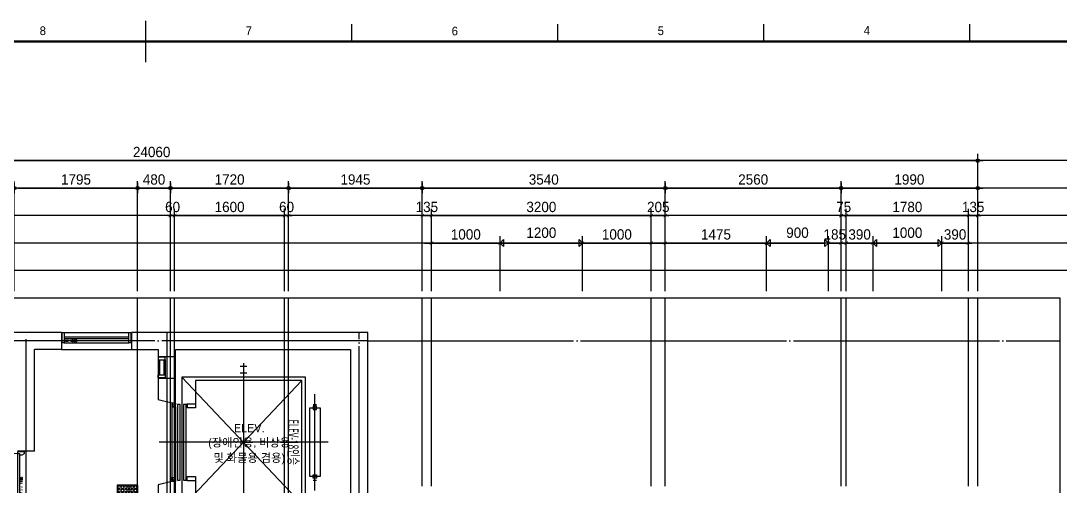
# Model space of a CAD drawing. Header units: millimetres. Extents: x -24416 to 92204, y -190080 to 23760.
# Drawn here: x 19229 to 34366, y -108306 to -101530 of the extents above; entities that cross this region are included whole.
import ezdxf
from ezdxf.enums import TextEntityAlignment as Align
from ezdxf.xclip import XClip

# ---------------------------------------------------------------- set-up
doc = ezdxf.new("R2010")
doc.units = ezdxf.units.MM
doc.header["$LTSCALE"] = 50
doc.header["$XCLIPFRAME"] = 0
doc.linetypes.add('AUDIT_D_220706163347-0', pattern=[0])
doc.linetypes.add('CEN', pattern=[62, 60, -1, 0, -1])
doc.layers.get('defpoints').update_dxf_attribs({"color": 139})
for name, color, linetype in [('AA-BORD-FORM', 7, 'Continuous'), ('AA-BORD-TEXT', 3, 'Continuous'), ('AA-XXXX-DIMS', 7, 'Continuous'), ('ARDM', 7, 'Continuous'), ('CEN_CON', 1, 'CEN'), ('CONC', 2, 'Continuous'), ('DIM', 7, 'AUDIT_D_220706163347-0'), ('DOOR', 4, 'Continuous'), ('ELE3_CON', 7, 'Continuous'), ('ELEV-ER', 4, 'Continuous'), ('ROM', 7, 'AUDIT_D_220706163347-0'), ('WID', 4, 'Continuous'), ('WIN', 4, 'Continuous'), ('실명박스', 7, 'AUDIT_D_220706163347-0'), ('점형블럭', 252, 'Continuous')]:
    doc.layers.add(name, color=color, linetype=linetype)
doc.layers.add('AA-XXXX-MC', color=153, linetype='AUDIT_D_220706163347-0', plot=False)
doc.layers.add('Def-PrintX', color=147, linetype='Continuous', plot=False)
doc.styles.add('HAUD01', font='Dotum.ttf')
doc.styles.get("Standard").update_dxf_attribs({"font": 'txt', "bigfont": 'whgtxt.shx'})
doc.styles.add('맑은고딕', font='malgun.ttf', dxfattribs={"width": 0.9})
doc.dimstyles.new('DIM-50', dxfattribs={"dimscale": 50, "dimtxt": 3, "dimasz": 1, "dimexe": 2, "dimexo": 2, "dimgap": 1, "dimtad": 1, "dimdec": 0, "dimzin": 0, "dimdsep": 46, "dimtxsty": '맑은고딕', "dimblk1": 'DIMDOT', "dimblk2": 'DIMDOT', "dimsah": 1, "dimcen": 0.09, "dimdle": 2, "dimclrd": 7, "dimclre": 7, "dimclrt": 3, "dimadec": 0, "dimazin": 0, "dimtfac": 1, "dimtdec": 0, "dimtix": 1, "dimtmove": 2, "dimatfit": 3, "dimldrblk": 'DIMDOT', "dimfxl": 1, "dimtolj": 1, "dimtzin": 0, "dimarcsym": 0})
doc.dimstyles.new('MCDIM-50', dxfattribs={"dimscale": 50, "dimtxt": 3, "dimasz": 1, "dimexe": 2, "dimexo": 2, "dimgap": 1, "dimtad": 1, "dimdec": 0, "dimzin": 0, "dimdsep": 46, "dimtxsty": '맑은고딕', "dimblk1": 'ARCHTICK', "dimblk2": 'ARCHTICK', "dimsah": 1, "dimcen": 0.09, "dimdle": 2, "dimclrd": 7, "dimclre": 7, "dimclrt": 3, "dimadec": 0, "dimazin": 0, "dimtfac": 1, "dimtdec": 0, "dimtix": 1, "dimtmove": 2, "dimatfit": 3, "dimldrblk": 'ARCHTICK', "dimfxl": 1, "dimtolj": 1, "dimtzin": 0, "dimarcsym": 0})
doc.dimstyles.new('외부100-win', dxfattribs={"dimscale": 50, "dimtxt": 3, "dimasz": 1, "dimexe": 2, "dimexo": 2.5, "dimgap": 1.5, "dimtad": 1, "dimdec": 0, "dimzin": 0, "dimdsep": 46, "dimtxsty": '맑은고딕', "dimblk": 'DO2-2', "dimblk1": 'DO2-2', "dimblk2": 'DIMDOT', "dimcen": 0.09, "dimdle": 2, "dimclrd": 7, "dimclre": 7, "dimclrt": 3, "dimadec": 0, "dimazin": 0, "dimtfac": 1, "dimtdec": 0, "dimtix": 1, "dimtmove": 2, "dimatfit": 3, "dimldrblk": 'DO2-2', "dimfxl": 1, "dimtolj": 1, "dimtzin": 0, "dimarcsym": 0})

# ---------------------------------------------------------------- blocks, each defined once
blk = doc.blocks.new('XR-FORM 청주월명')
at = {"layer": 'AA-BORD-FORM', "color": 2}
for p, q in [((421, 571), (421, 583)), ((481, 577), (481, 582)), ((541, 577), (541, 582)), ((601, 577), (601, 582)), ((661, 577), (661, 582))]:
    blk.add_line(p, q, dxfattribs=at)
at = {"layer": 'AA-BORD-FORM', "color": 2, "const_width": 0.682}
blk.add_lwpolyline([(21, 17), (21, 577), (821, 577), (821, 17)], close=True, dxfattribs=at)
at = {"layer": 'AA-BORD-TEXT', "color": 7, "style": 'HAUD01'}
for s, p in [('8', (391, 580.1)), ('7', (451, 580.1)), ('6', (511, 580.02)), ('5', (571, 580.09)), ('4', (631, 580.19))]:
    blk.add_text(s, height=2.5, dxfattribs=at).set_placement(p, align=Align.MIDDLE_CENTER)
blk = doc.blocks.new('FSD 계단문 1100')
at = {"layer": 'DOOR'}
for p, q in [((25, 100), (25, 1150)), ((0, 100), (0, 0)), ((25, 100), (0, 100)), ((0, 0), (0, 100)), ((0, 0), (25, 0)), ((55, 100), (25, 100)), ((25, 70), (25, 100)), ((45, 70), (25, 70)), ((45, 30), (25, 0)), ((45, 30), (45, 70)), ((1075, 70), (1055, 70)), ((1055, 70), (1055, 30)), ((1055, 30), (1075, 0)), ((1100, 100), (1075, 100)), ((1075, 100), (1075, 70)), ((1075, 0), (1100, 0)), ((1100, 0), (1100, 100))]:
    blk.add_line(p, q, dxfattribs=at)
at = {"layer": 'DOOR', "color": 8}
for p, q in [((1055, 70), (45, 70)), ((1075, 100), (55, 100))]:
    blk.add_line(p, q, dxfattribs=at)
at = {"layer": 'DOOR'}
blk.add_lwpolyline([(55, 100), (55, 1150), (25, 1150)], dxfattribs=at)
at = {"layer": 'DOOR', "color": 8}
blk.add_arc((23, 98), 1052, 0.0932, 89.9068, dxfattribs=at)
at = {"layer": 'Def-PrintX'}
blk.add_text('FSD 계단문 1100', height=30, dxfattribs=at).set_placement((560, 44), align=Align.MIDDLE)
blk = doc.blocks.new('AW 1000')
at = {"layer": 'defpoints'}
for p, q in [((-10, 150), (-10, 0)), ((1010, 150), (1010, 0))]:
    blk.add_line(p, q, dxfattribs=at)
at = {"layer": 'WIN', "color": 8}
for p, q in [((30, 150), (970, 150)), ((30, 0), (970, 0))]:
    blk.add_line(p, q, dxfattribs=at)
at = {"layer": 'WIN'}
for p, q in [((30, 87), (970, 87)), ((30, 63), (970, 63))]:
    blk.add_line(p, q, dxfattribs=at)
for points in [[(30, 0), (0, 0), (0, 150), (30, 150)], [(1000, 0), (970, 0), (970, 150), (1000, 150)]]:
    blk.add_lwpolyline(points, close=True, dxfattribs=at)
at = {"layer": 'Def-PrintX'}
blk.add_text('AW 1000', height=30, dxfattribs=at).set_placement((128, 28), align=Align.MIDDLE)
blk = doc.blocks.new('ELE_17(비진입)')
at = {"layer": 'CONC', "extrusion": (0, 0, -1)}
for p, q in [((-570, -992), (-570, -1042)), ((570, -992), (570, -1042))]:
    blk.add_line(p, q, dxfattribs=at)
at = {"layer": 'defpoints'}
blk.add_lwpolyline([(-1350, 1558), (1350, 1558), (1350, -992), (-1350, -992)], close=True, dxfattribs=at)
at = {"layer": 'ELEV-ER', "color": 1, "extrusion": (0, 0, -1)}
for p, q in [((0, 1230), (0, -1227)), ((700, 1039), (-700, 1039)), ((-1150, 0), (1150, 0))]:
    blk.add_line(p, q, dxfattribs=at)
at = {"layer": 'ELEV-ER', "extrusion": (0, 0, -1)}
for p, q in [((-550, 1014), (-550, 1064)), ((-550, 1014), (-550, 1064)), ((-475, 1064), (-525, 1064)), ((-525, 1064), (-525, 1014)), ((-475, 1064), (-525, 1064)), ((-525, 1064), (-525, 1014)), ((-500, 964), (-500, 1114)), ((-500, 1114), (500, 1114)), ((-475, 1014), (-475, 1064)), ((-475, 1014), (-475, 1064)), ((475, 1014), (475, 1064)), ((475, 1064), (525, 1064)), ((500, 1114), (500, 964)), ((525, 1064), (525, 1014)), ((550, 1014), (550, 1064)), ((-525, 1014), (-475, 1014)), ((-525, 1014), (-475, 1014)), ((500, 964), (-500, 964)), ((525, 1014), (475, 1014)), ((-950, -899), (900, 851)), ((950, -899), (-900, 851)), ((-1105, 50), (-1105, -50)), ((-1005, 50), (-1005, -50)), ((1005, 50), (1005, -50)), ((1105, 50), (1105, -50)), ((-560, -819), (-560, -699)), ((-500, -699), (-500, -819)), ((500, -819), (500, -699)), ((560, -699), (560, -819)), ((-500, -819), (-560, -819)), ((-560, -819), (-500, -819)), ((560, -819), (500, -819)), ((-570, -992), (-545, -992)), ((-570, -1042), (-555, -1042)), ((-515, -992), (515, -992)), ((-515, -1042), (515, -1042)), ((545, -992), (570, -992)), ((555, -1042), (570, -1042))]:
    blk.add_line(p, q, dxfattribs=at)
for points in [[(950, 901), (950, -899), (-950, -899), (-950, 901)], [(542, -995), (518, -995), (518, -1039), (542, -1039), (542, -1027), (545, -1027), (545, -1042), (515, -1042), (515, -992), (545, -992), (545, -1007), (542, -1007)], [(-542, -995), (-518, -995), (-518, -1039), (-542, -1039), (-542, -1027), (-545, -1027), (-545, -1042), (-515, -1042), (-515, -992), (-545, -992), (-545, -1007), (-542, -1007)]]:
    blk.add_lwpolyline(points, close=True, dxfattribs=at)
blk.add_lwpolyline([(-500, -699), (-900, -699), (-900, 851), (900, 851), (900, -699), (500, -699)], dxfattribs=at)
at = {"layer": 'ELEV-ER'}
for points in [[(-550, -876), (550, -876), (550, -836), (-550, -836)], [(-555, -1042), (-545, -1042), (-545, -1032), (-555, -1032)], [(-550, -961), (550, -961), (550, -921), (-550, -921)], [(555, -1042), (545, -1042), (545, -1032), (555, -1032)]]:
    blk.add_lwpolyline(points, close=True, dxfattribs=at)
at = {"layer": 'defpoints', "extrusion": (0, 0, -1), "style": '맑은고딕', "text_generation_flag": 2, "width": 0.6}
blk.add_text('ELEV-18인승', height=150, dxfattribs=at).set_placement((0, 801), align=Align.TOP_CENTER)
blk = doc.blocks.new('점형블럭 300x300')
at = {"layer": '점형블럭'}
for p, q in [((-150, 150), (-150, -150)), ((150, 150), (-150, 150)), ((150, 150), (150, -150)), ((150, -150), (-150, -150))]:
    blk.add_line(p, q, dxfattribs=at)
for centre in [(-120, 120), (-120, 72), (-120, 24), (-72, 120), (-72, 72), (-72, 24), (-24, 120), (-24, 72), (-24, 24), (24, 120), (24, 72), (24, 24), (72, 120), (72, 72), (72, 24), (120, 120), (120, 72), (120, 24), (-120, -24), (-120, -72), (-120, -120), (-72, -24), (-72, -72), (-72, -120), (-24, -24), (-24, -72), (-24, -120), (24, -24), (24, -72), (24, -120), (72, -24), (72, -72), (72, -120), (120, -24), (120, -72), (120, -120)]:
    blk.add_circle(centre, 20, dxfattribs=at)
blk = doc.blocks.new('A$C6A5147ED')
at = {"layer": 'WID', "color": 9}
for p, q in [((40, 100), (260, 100)), ((40, 0), (260, 0))]:
    blk.add_line(p, q, dxfattribs=at)
at = {"layer": 'WID'}
for p, q in [((40, 80), (260, 80)), ((40, 20), (260, 20))]:
    blk.add_line(p, q, dxfattribs=at)
at = {"layer": 'WID', "color": 6, "elevation": 0}
for points in [[(0, 0), (40, 0), (40, 100), (0, 100)], [(300, 0), (260, 0), (260, 100), (300, 100)]]:
    blk.add_lwpolyline(points, close=True, dxfattribs=at)
blk = doc.blocks.new('CO-102-28F', base_point=(243441, -43595))
at = {"layer": 'CEN_CON'}
for p, q in [((249286, -41045), (249286, -37945)), ((251336, -37945), (251336, -41145)), ((254136, -41145), (254136, -37945)), ((254261, -38070), (243971, -38070))]:
    blk.add_line(p, q, dxfattribs=at)
at = {"layer": 'CONC', "color": 2}
for p, q in [((249801, -37945), (245341, -37945)), ((249801, -37945), (249801, -38195)), ((254261, -37945), (250821, -37945)), ((250821, -37945), (250821, -38195)), ((254261, -40485), (254261, -37945)), ((249411, -39675), (249411, -38195)), ((249801, -38195), (249411, -38195)), ((250821, -38195), (251211, -38195)), ((251211, -38195), (251211, -38925)), ((251461, -38975), (251461, -38195)), ((251461, -38195), (254011, -38195)), ((254011, -38195), (254011, -40895)), ((249411, -39675), (249161, -39675)), ((251211, -40165), (251211, -41145)), ((251461, -40895), (251461, -40115))]:
    blk.add_line(p, q, dxfattribs=at)
at = {"layer": 'CONC'}
for p, q in [((251411, -38975), (251211, -38925)), ((251411, -40115), (251211, -40165))]:
    blk.add_line(p, q, dxfattribs=at)
at = {"layer": 'ELE3_CON'}
blk.add_line((249801, -38195), (250821, -38195), dxfattribs=at)
at = {"layer": 'WID', "color": 6}
for p, q in [((251211, -38295), (251461, -38295)), ((251461, -38615), (251211, -38615))]:
    blk.add_line(p, q, dxfattribs=at)
at = {"rotation": 270}
for name, p in [('ELE_17(비진입)', (252453, -39545)), ('A$C6A5147ED', (251211, -38305))]:
    blk.add_blockref(name, p, dxfattribs=at)
at = {"layer": 'DOOR', "rotation": 90}
blk.add_blockref('FSD 계단문 1100', (249261, -40785), dxfattribs=at)
at = {"layer": 'WIN'}
blk.add_blockref('AW 1000', (249811, -38095), dxfattribs=at)
at = {"layer": '점형블럭', "extrusion": (0, 0, -1), "zscale": -1, "rotation": 90}
blk.add_blockref('점형블럭 300x300', (-250761, -40320), dxfattribs=at)
blk = doc.blocks.new('A$C415C5DAF')
at = {"layer": 'AA-XXXX-MC'}
for p, q in [((8985, -129993), (8985, -123943)), ((10585, -129993), (10585, -123943)), ((12725, -126683), (12725, -123943)), ((15925, -126683), (15925, -123943)), ((18765, -126683), (18765, -123943)), ((20545, -126683), (20545, -123943))]:
    blk.add_line(p, q, dxfattribs=at)
at = {"layer": 'CEN_CON'}
for p, q in [((8445, -129993), (8445, -123943)), ((8925, -129993), (8925, -123943)), ((10645, -129993), (10645, -123943)), ((12590, -126683), (12590, -123943)), ((16130, -126683), (16130, -123943)), ((18690, -126683), (18690, -123943)), ((20680, -126683), (20680, -123943)), ((11795, -124568), (21881, -124568))]:
    blk.add_line(p, q, dxfattribs=at)
at = {"layer": 'ROM', "color": 3, "style": 'HAUD01'}
for s, p in [('ELEV.', (10071, -125836)), ('(장애인용, 비상용', (10071, -126055)), ('및 화물용 겸용)', (10071, -126279))]:
    blk.add_text(s, height=120, dxfattribs=at).set_placement(p, align=Align.MIDDLE)
blk = doc.blocks.new('DIMDOT')
at = {"layer": 'AA-XXXX-DIMS'}
for p, q in [((-1.5, 0), (1.5, 0)), ((0, -1.5), (0, 1.5))]:
    blk.add_line(p, q, dxfattribs=at)
for radius in [0.5, 0.25]:
    blk.add_circle((0, 0), radius, dxfattribs=at)
blk = doc.blocks.new('*D695')
at = {"layer": 'defpoints', "color": 0, "transparency": 16777216}
for p in [(24017, -127726), (22222, -129326), (24017, -129326)]:
    blk.add_point(p, dxfattribs=at)
at = {"layer": 'DIM', "color": 7, "lineweight": -2, "transparency": 16777216}
for p, q in [((22222, -129226), (22222, -127626)), ((22272, -127726), (23967, -127726)), ((24017, -129226), (24017, -127626))]:
    blk.add_line(p, q, dxfattribs=at)
at = {"layer": 'DIM', "color": 7, "lineweight": -2, "transparency": 16777216, "xscale": 50, "yscale": 50, "zscale": 50, "rotation": 180}
blk.add_blockref('DIMDOT', (22222, -127726), dxfattribs=at)
at = {"layer": 'DIM', "color": 7, "lineweight": -2, "transparency": 16777216, "xscale": 50, "yscale": 50, "zscale": 50}
blk.add_blockref('DIMDOT', (24017, -127726), dxfattribs=at)
at = {"layer": 'DIM', "color": 3, "transparency": 16777216, "insert": (23120, -127601), "char_height": 150, "attachment_point": 5, "style": 'HAUD01'}
blk.add_mtext('\\A1;1795', dxfattribs=at)
blk = doc.blocks.new('*D696')
at = {"layer": 'defpoints', "color": 0, "transparency": 16777216}
for p in [(24497, -127726), (24017, -129326), (24497, -129326)]:
    blk.add_point(p, dxfattribs=at)
at = {"layer": 'DIM', "color": 7, "lineweight": -2, "transparency": 16777216}
for p, q in [((24017, -129226), (24017, -127626)), ((24067, -127726), (24447, -127726)), ((24497, -129226), (24497, -127626))]:
    blk.add_line(p, q, dxfattribs=at)
at = {"layer": 'DIM', "color": 7, "lineweight": -2, "transparency": 16777216, "xscale": 50, "yscale": 50, "zscale": 50, "rotation": 180}
blk.add_blockref('DIMDOT', (24017, -127726), dxfattribs=at)
at = {"layer": 'DIM', "color": 7, "lineweight": -2, "transparency": 16777216, "xscale": 50, "yscale": 50, "zscale": 50}
blk.add_blockref('DIMDOT', (24497, -127726), dxfattribs=at)
at = {"layer": 'DIM', "color": 3, "transparency": 16777216, "insert": (24257, -127601), "char_height": 150, "attachment_point": 5, "style": 'HAUD01'}
blk.add_mtext('\\A1;480', dxfattribs=at)
blk = doc.blocks.new('*D697')
at = {"layer": 'defpoints', "color": 0, "transparency": 16777216}
for p in [(26217, -127726), (24497, -129326), (26217, -129326)]:
    blk.add_point(p, dxfattribs=at)
at = {"layer": 'DIM', "color": 7, "lineweight": -2, "transparency": 16777216}
for p, q in [((24497, -129226), (24497, -127626)), ((24547, -127726), (26167, -127726)), ((26217, -129226), (26217, -127626))]:
    blk.add_line(p, q, dxfattribs=at)
at = {"layer": 'DIM', "color": 7, "lineweight": -2, "transparency": 16777216, "xscale": 50, "yscale": 50, "zscale": 50, "rotation": 180}
blk.add_blockref('DIMDOT', (24497, -127726), dxfattribs=at)
at = {"layer": 'DIM', "color": 7, "lineweight": -2, "transparency": 16777216, "xscale": 50, "yscale": 50, "zscale": 50}
blk.add_blockref('DIMDOT', (26217, -127726), dxfattribs=at)
at = {"layer": 'DIM', "color": 3, "transparency": 16777216, "insert": (25357, -127601), "char_height": 150, "attachment_point": 5, "style": 'HAUD01'}
blk.add_mtext('\\A1;1720', dxfattribs=at)
blk = doc.blocks.new('*D698')
at = {"layer": 'defpoints', "color": 0, "transparency": 16777216}
for p in [(28162, -127726), (26217, -129326), (28162, -129326)]:
    blk.add_point(p, dxfattribs=at)
at = {"layer": 'DIM', "color": 7, "lineweight": -2, "transparency": 16777216}
for p, q in [((26217, -129226), (26217, -127626)), ((26267, -127726), (28112, -127726)), ((28162, -129226), (28162, -127626))]:
    blk.add_line(p, q, dxfattribs=at)
at = {"layer": 'DIM', "color": 7, "lineweight": -2, "transparency": 16777216, "xscale": 50, "yscale": 50, "zscale": 50, "rotation": 180}
blk.add_blockref('DIMDOT', (26217, -127726), dxfattribs=at)
at = {"layer": 'DIM', "color": 7, "lineweight": -2, "transparency": 16777216, "xscale": 50, "yscale": 50, "zscale": 50}
blk.add_blockref('DIMDOT', (28162, -127726), dxfattribs=at)
at = {"layer": 'DIM', "color": 3, "transparency": 16777216, "insert": (27190, -127601), "char_height": 150, "attachment_point": 5, "style": 'HAUD01'}
blk.add_mtext('\\A1;1945', dxfattribs=at)
blk = doc.blocks.new('*D699')
at = {"layer": 'defpoints', "color": 0, "transparency": 16777216}
for p in [(31702, -127726), (28162, -129326), (31702, -129326)]:
    blk.add_point(p, dxfattribs=at)
at = {"layer": 'DIM', "color": 7, "lineweight": -2, "transparency": 16777216}
for p, q in [((28162, -129226), (28162, -127626)), ((28212, -127726), (31652, -127726)), ((31702, -129226), (31702, -127626))]:
    blk.add_line(p, q, dxfattribs=at)
at = {"layer": 'DIM', "color": 7, "lineweight": -2, "transparency": 16777216, "xscale": 50, "yscale": 50, "zscale": 50, "rotation": 180}
blk.add_blockref('DIMDOT', (28162, -127726), dxfattribs=at)
at = {"layer": 'DIM', "color": 7, "lineweight": -2, "transparency": 16777216, "xscale": 50, "yscale": 50, "zscale": 50}
blk.add_blockref('DIMDOT', (31702, -127726), dxfattribs=at)
at = {"layer": 'DIM', "color": 3, "transparency": 16777216, "insert": (29932, -127601), "char_height": 150, "attachment_point": 5, "style": 'HAUD01'}
blk.add_mtext('\\A1;3540', dxfattribs=at)
blk = doc.blocks.new('*D700')
at = {"layer": 'defpoints', "color": 0, "transparency": 16777216}
for p in [(34262, -127726), (31702, -129326), (34262, -129326)]:
    blk.add_point(p, dxfattribs=at)
at = {"layer": 'DIM', "color": 7, "lineweight": -2, "transparency": 16777216}
for p, q in [((31702, -129226), (31702, -127626)), ((31752, -127726), (34212, -127726)), ((34262, -129226), (34262, -127626))]:
    blk.add_line(p, q, dxfattribs=at)
at = {"layer": 'DIM', "color": 7, "lineweight": -2, "transparency": 16777216, "xscale": 50, "yscale": 50, "zscale": 50, "rotation": 180}
blk.add_blockref('DIMDOT', (31702, -127726), dxfattribs=at)
at = {"layer": 'DIM', "color": 7, "lineweight": -2, "transparency": 16777216, "xscale": 50, "yscale": 50, "zscale": 50}
blk.add_blockref('DIMDOT', (34262, -127726), dxfattribs=at)
at = {"layer": 'DIM', "color": 3, "transparency": 16777216, "insert": (32982, -127601), "char_height": 150, "attachment_point": 5, "style": 'HAUD01'}
blk.add_mtext('\\A1;2560', dxfattribs=at)
blk = doc.blocks.new('*D701')
at = {"layer": 'defpoints', "color": 0, "transparency": 16777216}
for p in [(36252, -127726), (34262, -129326), (36252, -129326)]:
    blk.add_point(p, dxfattribs=at)
at = {"layer": 'DIM', "color": 7, "lineweight": -2, "transparency": 16777216}
for p, q in [((34262, -129226), (34262, -127626)), ((34312, -127726), (36202, -127726)), ((36252, -129226), (36252, -127626))]:
    blk.add_line(p, q, dxfattribs=at)
at = {"layer": 'DIM', "color": 7, "lineweight": -2, "transparency": 16777216, "xscale": 50, "yscale": 50, "zscale": 50, "rotation": 180}
blk.add_blockref('DIMDOT', (34262, -127726), dxfattribs=at)
at = {"layer": 'DIM', "color": 7, "lineweight": -2, "transparency": 16777216, "xscale": 50, "yscale": 50, "zscale": 50}
blk.add_blockref('DIMDOT', (36252, -127726), dxfattribs=at)
at = {"layer": 'DIM', "color": 3, "transparency": 16777216, "insert": (35257, -127601), "char_height": 150, "attachment_point": 5, "style": 'HAUD01'}
blk.add_mtext('\\A1;1990', dxfattribs=at)
blk = doc.blocks.new('*D702')
at = {"layer": 'defpoints', "color": 0, "transparency": 16777216}
for p in [(36252, -127326), (12192, -129326), (36252, -129326)]:
    blk.add_point(p, dxfattribs=at)
at = {"layer": 'DIM', "color": 7, "lineweight": -2, "transparency": 16777216}
for p, q in [((12192, -129226), (12192, -127226)), ((36252, -129226), (36252, -127226)), ((12242, -127326), (36202, -127326))]:
    blk.add_line(p, q, dxfattribs=at)
at = {"layer": 'DIM', "color": 7, "lineweight": -2, "transparency": 16777216, "xscale": 50, "yscale": 50, "zscale": 50, "rotation": 180}
blk.add_blockref('DIMDOT', (12192, -127326), dxfattribs=at)
at = {"layer": 'DIM', "color": 7, "lineweight": -2, "transparency": 16777216, "xscale": 50, "yscale": 50, "zscale": 50}
blk.add_blockref('DIMDOT', (36252, -127326), dxfattribs=at)
at = {"layer": 'DIM', "color": 3, "transparency": 16777216, "insert": (24222, -127201), "char_height": 150, "attachment_point": 5, "style": 'HAUD01'}
blk.add_mtext('\\A1;24060', dxfattribs=at)
blk = doc.blocks.new('_ArchTick')
at = {"color": 0, "linetype": 'ByBlock', "const_width": 0.15}
blk.add_lwpolyline([(-0.5, -0.5), (0.5, 0.5)], dxfattribs=at)
blk = doc.blocks.new('*D711')
at = {"layer": 'defpoints', "color": 0, "linetype": 'ByBlock', "transparency": 16777216}
for p in [(24557, -128126), (24497, -129326), (24557, -129326)]:
    blk.add_point(p, dxfattribs=at)
at = {"layer": 'DIM', "color": 7, "linetype": 'ByBlock', "lineweight": -2, "transparency": 16777216}
for p, q in [((24497, -129226), (24497, -128026)), ((24557, -129226), (24557, -128026)), ((24497, -128126), (24447, -128126)), ((24497, -128126), (24557, -128126)), ((24557, -128126), (24607, -128126))]:
    blk.add_line(p, q, dxfattribs=at)
at = {"layer": 'DIM', "color": 7, "linetype": 'ByBlock', "lineweight": -2, "transparency": 16777216, "xscale": 50, "yscale": 50, "zscale": 50}
blk.add_blockref('_ArchTick', (24497, -128126), dxfattribs=at)
at = {"layer": 'DIM', "color": 7, "linetype": 'ByBlock', "lineweight": -2, "transparency": 16777216, "xscale": 50, "yscale": 50, "zscale": 50, "rotation": 180}
blk.add_blockref('_ArchTick', (24557, -128126), dxfattribs=at)
at = {"layer": 'DIM', "color": 3, "linetype": 'ByBlock', "transparency": 16777216, "insert": (24527, -128001), "char_height": 150, "attachment_point": 5, "style": 'HAUD01'}
blk.add_mtext('\\A1;60', dxfattribs=at)
blk = doc.blocks.new('*D712')
at = {"layer": 'defpoints', "color": 0, "linetype": 'ByBlock', "transparency": 16777216}
for p in [(26157, -128126), (24557, -129326), (26157, -129326)]:
    blk.add_point(p, dxfattribs=at)
at = {"layer": 'DIM', "color": 7, "linetype": 'ByBlock', "lineweight": -2, "transparency": 16777216}
for p, q in [((24557, -129226), (24557, -128026)), ((26157, -129226), (26157, -128026)), ((24457, -128126), (26257, -128126))]:
    blk.add_line(p, q, dxfattribs=at)
at = {"layer": 'DIM', "color": 7, "linetype": 'ByBlock', "lineweight": -2, "transparency": 16777216, "xscale": 50, "yscale": 50, "zscale": 50, "rotation": 180}
blk.add_blockref('_ArchTick', (24557, -128126), dxfattribs=at)
at = {"layer": 'DIM', "color": 7, "linetype": 'ByBlock', "lineweight": -2, "transparency": 16777216, "xscale": 50, "yscale": 50, "zscale": 50}
blk.add_blockref('_ArchTick', (26157, -128126), dxfattribs=at)
at = {"layer": 'DIM', "color": 3, "linetype": 'ByBlock', "transparency": 16777216, "insert": (25357, -128001), "char_height": 150, "attachment_point": 5, "style": 'HAUD01'}
blk.add_mtext('\\A1;1600', dxfattribs=at)
blk = doc.blocks.new('*D713')
at = {"layer": 'defpoints', "color": 0, "linetype": 'ByBlock', "transparency": 16777216}
for p in [(26217, -128126), (26157, -129326), (26217, -129326)]:
    blk.add_point(p, dxfattribs=at)
at = {"layer": 'DIM', "color": 7, "linetype": 'ByBlock', "lineweight": -2, "transparency": 16777216}
for p, q in [((26157, -129226), (26157, -128026)), ((26217, -129226), (26217, -128026)), ((26157, -128126), (26107, -128126)), ((26157, -128126), (26217, -128126)), ((26217, -128126), (26267, -128126))]:
    blk.add_line(p, q, dxfattribs=at)
at = {"layer": 'DIM', "color": 7, "linetype": 'ByBlock', "lineweight": -2, "transparency": 16777216, "xscale": 50, "yscale": 50, "zscale": 50}
blk.add_blockref('_ArchTick', (26157, -128126), dxfattribs=at)
at = {"layer": 'DIM', "color": 7, "linetype": 'ByBlock', "lineweight": -2, "transparency": 16777216, "xscale": 50, "yscale": 50, "zscale": 50, "rotation": 180}
blk.add_blockref('_ArchTick', (26217, -128126), dxfattribs=at)
at = {"layer": 'DIM', "color": 3, "linetype": 'ByBlock', "transparency": 16777216, "insert": (26187, -128001), "char_height": 150, "attachment_point": 5, "style": 'HAUD01'}
blk.add_mtext('\\A1;60', dxfattribs=at)
blk = doc.blocks.new('*D714')
at = {"layer": 'defpoints', "color": 0, "transparency": 16777216}
for p in [(26217, -127726), (24497, -129326), (26217, -129326)]:
    blk.add_point(p, dxfattribs=at)
at = {"layer": 'DIM', "color": 7, "lineweight": -2, "transparency": 16777216}
for p, q in [((24497, -129226), (24497, -127626)), ((24547, -127726), (26167, -127726)), ((26217, -129226), (26217, -127626))]:
    blk.add_line(p, q, dxfattribs=at)
at = {"layer": 'DIM', "color": 7, "lineweight": -2, "transparency": 16777216, "xscale": 50, "yscale": 50, "zscale": 50, "rotation": 180}
blk.add_blockref('DIMDOT', (24497, -127726), dxfattribs=at)
at = {"layer": 'DIM', "color": 7, "lineweight": -2, "transparency": 16777216, "xscale": 50, "yscale": 50, "zscale": 50}
blk.add_blockref('DIMDOT', (26217, -127726), dxfattribs=at)
at = {"layer": 'DIM', "color": 3, "transparency": 16777216, "insert": (25357, -127601), "char_height": 150, "attachment_point": 5, "style": 'HAUD01'}
blk.add_mtext('\\A1;1720', dxfattribs=at)
blk = doc.blocks.new('*D715')
at = {"layer": 'defpoints', "color": 0, "linetype": 'ByBlock', "transparency": 16777216}
for p in [(28297, -128126), (28162, -129326), (28297, -129326)]:
    blk.add_point(p, dxfattribs=at)
at = {"layer": 'DIM', "color": 7, "linetype": 'ByBlock', "lineweight": -2, "transparency": 16777216}
for p, q in [((28162, -129226), (28162, -128026)), ((28297, -129226), (28297, -128026)), ((28162, -128126), (28112, -128126)), ((28162, -128126), (28297, -128126)), ((28297, -128126), (28347, -128126))]:
    blk.add_line(p, q, dxfattribs=at)
at = {"layer": 'DIM', "color": 7, "linetype": 'ByBlock', "lineweight": -2, "transparency": 16777216, "xscale": 50, "yscale": 50, "zscale": 50}
blk.add_blockref('_ArchTick', (28162, -128126), dxfattribs=at)
at = {"layer": 'DIM', "color": 7, "linetype": 'ByBlock', "lineweight": -2, "transparency": 16777216, "xscale": 50, "yscale": 50, "zscale": 50, "rotation": 180}
blk.add_blockref('_ArchTick', (28297, -128126), dxfattribs=at)
at = {"layer": 'DIM', "color": 3, "linetype": 'ByBlock', "transparency": 16777216, "insert": (28230, -128001), "char_height": 150, "attachment_point": 5, "style": 'HAUD01'}
blk.add_mtext('\\A1;135', dxfattribs=at)
blk = doc.blocks.new('*D716')
at = {"layer": 'defpoints', "color": 0, "linetype": 'ByBlock', "transparency": 16777216}
for p in [(31497, -128126), (28297, -129326), (31497, -129326)]:
    blk.add_point(p, dxfattribs=at)
at = {"layer": 'DIM', "color": 7, "linetype": 'ByBlock', "lineweight": -2, "transparency": 16777216}
for p, q in [((28297, -129226), (28297, -128026)), ((31497, -129226), (31497, -128026)), ((28197, -128126), (31597, -128126))]:
    blk.add_line(p, q, dxfattribs=at)
at = {"layer": 'DIM', "color": 7, "linetype": 'ByBlock', "lineweight": -2, "transparency": 16777216, "xscale": 50, "yscale": 50, "zscale": 50, "rotation": 180}
blk.add_blockref('_ArchTick', (28297, -128126), dxfattribs=at)
at = {"layer": 'DIM', "color": 7, "linetype": 'ByBlock', "lineweight": -2, "transparency": 16777216, "xscale": 50, "yscale": 50, "zscale": 50}
blk.add_blockref('_ArchTick', (31497, -128126), dxfattribs=at)
at = {"layer": 'DIM', "color": 3, "linetype": 'ByBlock', "transparency": 16777216, "insert": (29897, -128001), "char_height": 150, "attachment_point": 5, "style": 'HAUD01'}
blk.add_mtext('\\A1;3200', dxfattribs=at)
blk = doc.blocks.new('*D717')
at = {"layer": 'defpoints', "color": 0, "linetype": 'ByBlock', "transparency": 16777216}
for p in [(31702, -128126), (31497, -129326), (31702, -129326)]:
    blk.add_point(p, dxfattribs=at)
at = {"layer": 'DIM', "color": 7, "linetype": 'ByBlock', "lineweight": -2, "transparency": 16777216}
for p, q in [((31497, -129226), (31497, -128026)), ((31702, -129226), (31702, -128026)), ((31497, -128126), (31447, -128126)), ((31497, -128126), (31702, -128126)), ((31702, -128126), (31752, -128126))]:
    blk.add_line(p, q, dxfattribs=at)
at = {"layer": 'DIM', "color": 7, "linetype": 'ByBlock', "lineweight": -2, "transparency": 16777216, "xscale": 50, "yscale": 50, "zscale": 50}
blk.add_blockref('_ArchTick', (31497, -128126), dxfattribs=at)
at = {"layer": 'DIM', "color": 7, "linetype": 'ByBlock', "lineweight": -2, "transparency": 16777216, "xscale": 50, "yscale": 50, "zscale": 50, "rotation": 180}
blk.add_blockref('_ArchTick', (31702, -128126), dxfattribs=at)
at = {"layer": 'DIM', "color": 3, "linetype": 'ByBlock', "transparency": 16777216, "insert": (31600, -128001), "char_height": 150, "attachment_point": 5, "style": 'HAUD01'}
blk.add_mtext('\\A1;205', dxfattribs=at)
blk = doc.blocks.new('*D718')
at = {"layer": 'defpoints', "color": 0, "transparency": 16777216}
for p in [(31702, -127726), (28162, -129326), (31702, -129326)]:
    blk.add_point(p, dxfattribs=at)
at = {"layer": 'DIM', "color": 7, "lineweight": -2, "transparency": 16777216}
for p, q in [((28162, -129226), (28162, -127626)), ((28212, -127726), (31652, -127726)), ((31702, -129226), (31702, -127626))]:
    blk.add_line(p, q, dxfattribs=at)
at = {"layer": 'DIM', "color": 7, "lineweight": -2, "transparency": 16777216, "xscale": 50, "yscale": 50, "zscale": 50, "rotation": 180}
blk.add_blockref('DIMDOT', (28162, -127726), dxfattribs=at)
at = {"layer": 'DIM', "color": 7, "lineweight": -2, "transparency": 16777216, "xscale": 50, "yscale": 50, "zscale": 50}
blk.add_blockref('DIMDOT', (31702, -127726), dxfattribs=at)
at = {"layer": 'DIM', "color": 3, "transparency": 16777216, "insert": (29932, -127601), "char_height": 150, "attachment_point": 5, "style": 'HAUD01'}
blk.add_mtext('\\A1;3540', dxfattribs=at)
blk = doc.blocks.new('*D719')
at = {"layer": 'defpoints', "color": 0, "linetype": 'ByBlock', "transparency": 16777216}
for p in [(34337, -128126), (34262, -129326), (34337, -129326)]:
    blk.add_point(p, dxfattribs=at)
at = {"layer": 'DIM', "color": 7, "linetype": 'ByBlock', "lineweight": -2, "transparency": 16777216}
for p, q in [((34262, -129226), (34262, -128026)), ((34337, -129226), (34337, -128026)), ((34262, -128126), (34212, -128126)), ((34262, -128126), (34337, -128126)), ((34337, -128126), (34387, -128126))]:
    blk.add_line(p, q, dxfattribs=at)
at = {"layer": 'DIM', "color": 7, "linetype": 'ByBlock', "lineweight": -2, "transparency": 16777216, "xscale": 50, "yscale": 50, "zscale": 50}
blk.add_blockref('_ArchTick', (34262, -128126), dxfattribs=at)
at = {"layer": 'DIM', "color": 7, "linetype": 'ByBlock', "lineweight": -2, "transparency": 16777216, "xscale": 50, "yscale": 50, "zscale": 50, "rotation": 180}
blk.add_blockref('_ArchTick', (34337, -128126), dxfattribs=at)
at = {"layer": 'DIM', "color": 3, "linetype": 'ByBlock', "transparency": 16777216, "insert": (34300, -128001), "char_height": 150, "attachment_point": 5, "style": 'HAUD01'}
blk.add_mtext('\\A1;75', dxfattribs=at)
blk = doc.blocks.new('*D720')
at = {"layer": 'defpoints', "color": 0, "linetype": 'ByBlock', "transparency": 16777216}
for p in [(36117, -128126), (34337, -129326), (36117, -129326)]:
    blk.add_point(p, dxfattribs=at)
at = {"layer": 'DIM', "color": 7, "linetype": 'ByBlock', "lineweight": -2, "transparency": 16777216}
for p, q in [((34337, -129226), (34337, -128026)), ((36117, -129226), (36117, -128026)), ((34237, -128126), (36217, -128126))]:
    blk.add_line(p, q, dxfattribs=at)
at = {"layer": 'DIM', "color": 7, "linetype": 'ByBlock', "lineweight": -2, "transparency": 16777216, "xscale": 50, "yscale": 50, "zscale": 50, "rotation": 180}
blk.add_blockref('_ArchTick', (34337, -128126), dxfattribs=at)
at = {"layer": 'DIM', "color": 7, "linetype": 'ByBlock', "lineweight": -2, "transparency": 16777216, "xscale": 50, "yscale": 50, "zscale": 50}
blk.add_blockref('_ArchTick', (36117, -128126), dxfattribs=at)
at = {"layer": 'DIM', "color": 3, "linetype": 'ByBlock', "transparency": 16777216, "insert": (35227, -128001), "char_height": 150, "attachment_point": 5, "style": 'HAUD01'}
blk.add_mtext('\\A1;1780', dxfattribs=at)
blk = doc.blocks.new('*D721')
at = {"layer": 'defpoints', "color": 0, "linetype": 'ByBlock', "transparency": 16777216}
for p in [(36252, -128126), (36117, -129326), (36252, -129326)]:
    blk.add_point(p, dxfattribs=at)
at = {"layer": 'DIM', "color": 7, "linetype": 'ByBlock', "lineweight": -2, "transparency": 16777216}
for p, q in [((36117, -129226), (36117, -128026)), ((36252, -129226), (36252, -128026)), ((36117, -128126), (36067, -128126)), ((36117, -128126), (36252, -128126)), ((36252, -128126), (36302, -128126))]:
    blk.add_line(p, q, dxfattribs=at)
at = {"layer": 'DIM', "color": 7, "linetype": 'ByBlock', "lineweight": -2, "transparency": 16777216, "xscale": 50, "yscale": 50, "zscale": 50}
blk.add_blockref('_ArchTick', (36117, -128126), dxfattribs=at)
at = {"layer": 'DIM', "color": 7, "linetype": 'ByBlock', "lineweight": -2, "transparency": 16777216, "xscale": 50, "yscale": 50, "zscale": 50, "rotation": 180}
blk.add_blockref('_ArchTick', (36252, -128126), dxfattribs=at)
at = {"layer": 'DIM', "color": 3, "linetype": 'ByBlock', "transparency": 16777216, "insert": (36185, -128001), "char_height": 150, "attachment_point": 5, "style": 'HAUD01'}
blk.add_mtext('\\A1;135', dxfattribs=at)
blk = doc.blocks.new('*D725')
at = {"layer": 'defpoints', "color": 0, "linetype": 'ByBlock', "transparency": 16777216}
for p in [(29297, -128526), (28297, -129326), (29297, -129326)]:
    blk.add_point(p, dxfattribs=at)
at = {"layer": 'DIM', "color": 7, "linetype": 'ByBlock', "lineweight": -2, "transparency": 16777216}
for p, q in [((28297, -129226), (28297, -128426)), ((29297, -129226), (29297, -128426)), ((28197, -128526), (29397, -128526))]:
    blk.add_line(p, q, dxfattribs=at)
at = {"layer": 'DIM', "color": 7, "linetype": 'ByBlock', "lineweight": -2, "transparency": 16777216, "xscale": 50, "yscale": 50, "zscale": 50, "rotation": 180}
blk.add_blockref('_ArchTick', (28297, -128526), dxfattribs=at)
at = {"layer": 'DIM', "color": 7, "linetype": 'ByBlock', "lineweight": -2, "transparency": 16777216, "xscale": 50, "yscale": 50, "zscale": 50}
blk.add_blockref('_ArchTick', (29297, -128526), dxfattribs=at)
at = {"layer": 'DIM', "color": 3, "linetype": 'ByBlock', "transparency": 16777216, "insert": (28797, -128401), "char_height": 150, "attachment_point": 5, "style": 'HAUD01'}
blk.add_mtext('\\A1;1000', dxfattribs=at)
blk = doc.blocks.new('DO2-2')
at = {"layer": 'ARDM'}
blk.add_line((0, 0), (-2, 0), dxfattribs=at)
blk.add_lwpolyline([(-1, -1), (-1, 1), (0, 0)], close=True, dxfattribs=at)
blk = doc.blocks.new('*D726')
at = {"layer": 'defpoints', "color": 0, "linetype": 'ByBlock', "transparency": 16777216}
for p in [(30497, -128526), (29297, -129326), (30497, -129326)]:
    blk.add_point(p, dxfattribs=at)
at = {"layer": 'DIM', "color": 7, "linetype": 'ByBlock', "lineweight": -2, "transparency": 16777216}
for p, q in [((29297, -129201), (29297, -128426)), ((30497, -129201), (30497, -128426)), ((29347, -128526), (30447, -128526))]:
    blk.add_line(p, q, dxfattribs=at)
at = {"layer": 'DIM', "color": 7, "linetype": 'ByBlock', "lineweight": -2, "transparency": 16777216, "xscale": 50, "yscale": 50, "zscale": 50, "rotation": 180}
blk.add_blockref('DO2-2', (29297, -128526), dxfattribs=at)
at = {"layer": 'DIM', "color": 7, "linetype": 'ByBlock', "lineweight": -2, "transparency": 16777216, "xscale": 50, "yscale": 50, "zscale": 50}
blk.add_blockref('DO2-2', (30497, -128526), dxfattribs=at)
at = {"layer": 'DIM', "color": 3, "linetype": 'ByBlock', "transparency": 16777216, "insert": (29897, -128376), "char_height": 150, "attachment_point": 5, "style": 'HAUD01'}
blk.add_mtext('\\A1;1200', dxfattribs=at)
blk = doc.blocks.new('*D727')
at = {"layer": 'defpoints', "color": 0, "linetype": 'ByBlock', "transparency": 16777216}
for p in [(31497, -128526), (30497, -129326), (31497, -129326)]:
    blk.add_point(p, dxfattribs=at)
at = {"layer": 'DIM', "color": 7, "linetype": 'ByBlock', "lineweight": -2, "transparency": 16777216}
for p, q in [((30497, -129226), (30497, -128426)), ((31497, -129226), (31497, -128426)), ((30397, -128526), (31597, -128526))]:
    blk.add_line(p, q, dxfattribs=at)
at = {"layer": 'DIM', "color": 7, "linetype": 'ByBlock', "lineweight": -2, "transparency": 16777216, "xscale": 50, "yscale": 50, "zscale": 50, "rotation": 180}
blk.add_blockref('_ArchTick', (30497, -128526), dxfattribs=at)
at = {"layer": 'DIM', "color": 7, "linetype": 'ByBlock', "lineweight": -2, "transparency": 16777216, "xscale": 50, "yscale": 50, "zscale": 50}
blk.add_blockref('_ArchTick', (31497, -128526), dxfattribs=at)
at = {"layer": 'DIM', "color": 3, "linetype": 'ByBlock', "transparency": 16777216, "insert": (30997, -128401), "char_height": 150, "attachment_point": 5, "style": 'HAUD01'}
blk.add_mtext('\\A1;1000', dxfattribs=at)
blk = doc.blocks.new('*D728')
at = {"layer": 'defpoints', "color": 0, "linetype": 'ByBlock', "transparency": 16777216}
for p in [(33177, -128526), (31702, -129326), (33177, -129326)]:
    blk.add_point(p, dxfattribs=at)
at = {"layer": 'DIM', "color": 7, "linetype": 'ByBlock', "lineweight": -2, "transparency": 16777216}
for p, q in [((31702, -129226), (31702, -128426)), ((33177, -129226), (33177, -128426)), ((31602, -128526), (33277, -128526))]:
    blk.add_line(p, q, dxfattribs=at)
at = {"layer": 'DIM', "color": 7, "linetype": 'ByBlock', "lineweight": -2, "transparency": 16777216, "xscale": 50, "yscale": 50, "zscale": 50, "rotation": 180}
blk.add_blockref('_ArchTick', (31702, -128526), dxfattribs=at)
at = {"layer": 'DIM', "color": 7, "linetype": 'ByBlock', "lineweight": -2, "transparency": 16777216, "xscale": 50, "yscale": 50, "zscale": 50}
blk.add_blockref('_ArchTick', (33177, -128526), dxfattribs=at)
at = {"layer": 'DIM', "color": 3, "linetype": 'ByBlock', "transparency": 16777216, "insert": (32440, -128401), "char_height": 150, "attachment_point": 5, "style": 'HAUD01'}
blk.add_mtext('\\A1;1475', dxfattribs=at)
blk = doc.blocks.new('*D729')
at = {"layer": 'defpoints', "color": 0, "linetype": 'ByBlock', "transparency": 16777216}
for p in [(34077, -128526), (33177, -129326), (34077, -129326)]:
    blk.add_point(p, dxfattribs=at)
at = {"layer": 'DIM', "color": 7, "linetype": 'ByBlock', "lineweight": -2, "transparency": 16777216}
for p, q in [((33177, -129201), (33177, -128426)), ((34077, -129201), (34077, -128426)), ((33227, -128526), (34027, -128526))]:
    blk.add_line(p, q, dxfattribs=at)
at = {"layer": 'DIM', "color": 7, "linetype": 'ByBlock', "lineweight": -2, "transparency": 16777216, "xscale": 50, "yscale": 50, "zscale": 50, "rotation": 180}
blk.add_blockref('DO2-2', (33177, -128526), dxfattribs=at)
at = {"layer": 'DIM', "color": 7, "linetype": 'ByBlock', "lineweight": -2, "transparency": 16777216, "xscale": 50, "yscale": 50, "zscale": 50}
blk.add_blockref('DO2-2', (34077, -128526), dxfattribs=at)
at = {"layer": 'DIM', "color": 3, "linetype": 'ByBlock', "transparency": 16777216, "insert": (33627, -128376), "char_height": 150, "attachment_point": 5, "style": 'HAUD01'}
blk.add_mtext('\\A1;900', dxfattribs=at)
blk = doc.blocks.new('*D730')
at = {"layer": 'defpoints', "color": 0, "linetype": 'ByBlock', "transparency": 16777216}
for p in [(34262, -128526), (34077, -129326), (34262, -129326)]:
    blk.add_point(p, dxfattribs=at)
at = {"layer": 'DIM', "color": 7, "linetype": 'ByBlock', "lineweight": -2, "transparency": 16777216}
for p, q in [((34077, -129226), (34077, -128426)), ((34262, -129226), (34262, -128426)), ((34077, -128526), (34027, -128526)), ((34077, -128526), (34262, -128526)), ((34262, -128526), (34312, -128526))]:
    blk.add_line(p, q, dxfattribs=at)
at = {"layer": 'DIM', "color": 7, "linetype": 'ByBlock', "lineweight": -2, "transparency": 16777216, "xscale": 50, "yscale": 50, "zscale": 50}
blk.add_blockref('_ArchTick', (34077, -128526), dxfattribs=at)
at = {"layer": 'DIM', "color": 7, "linetype": 'ByBlock', "lineweight": -2, "transparency": 16777216, "xscale": 50, "yscale": 50, "zscale": 50, "rotation": 180}
blk.add_blockref('_ArchTick', (34262, -128526), dxfattribs=at)
at = {"layer": 'DIM', "color": 3, "linetype": 'ByBlock', "transparency": 16777216, "insert": (34170, -128401), "char_height": 150, "attachment_point": 5, "style": 'HAUD01'}
blk.add_mtext('\\A1;185', dxfattribs=at)
blk = doc.blocks.new('*D731')
at = {"layer": 'defpoints', "color": 0, "linetype": 'ByBlock', "transparency": 16777216}
for p in [(34727, -128526), (34337, -129326), (34727, -129326)]:
    blk.add_point(p, dxfattribs=at)
at = {"layer": 'DIM', "color": 7, "linetype": 'ByBlock', "lineweight": -2, "transparency": 16777216}
for p, q in [((34337, -129226), (34337, -128426)), ((34727, -129226), (34727, -128426)), ((34337, -128526), (34287, -128526)), ((34337, -128526), (34727, -128526)), ((34727, -128526), (34777, -128526))]:
    blk.add_line(p, q, dxfattribs=at)
at = {"layer": 'DIM', "color": 7, "linetype": 'ByBlock', "lineweight": -2, "transparency": 16777216, "xscale": 50, "yscale": 50, "zscale": 50}
blk.add_blockref('_ArchTick', (34337, -128526), dxfattribs=at)
at = {"layer": 'DIM', "color": 7, "linetype": 'ByBlock', "lineweight": -2, "transparency": 16777216, "xscale": 50, "yscale": 50, "zscale": 50, "rotation": 180}
blk.add_blockref('_ArchTick', (34727, -128526), dxfattribs=at)
at = {"layer": 'DIM', "color": 3, "linetype": 'ByBlock', "transparency": 16777216, "insert": (34532, -128401), "char_height": 150, "attachment_point": 5, "style": 'HAUD01'}
blk.add_mtext('\\A1;390', dxfattribs=at)
blk = doc.blocks.new('*D732')
at = {"layer": 'defpoints', "color": 0, "linetype": 'ByBlock', "transparency": 16777216}
for p in [(35727, -128526), (34727, -129326), (35727, -129326)]:
    blk.add_point(p, dxfattribs=at)
at = {"layer": 'DIM', "color": 7, "linetype": 'ByBlock', "lineweight": -2, "transparency": 16777216}
for p, q in [((34727, -129201), (34727, -128426)), ((35727, -129201), (35727, -128426)), ((34777, -128526), (35677, -128526))]:
    blk.add_line(p, q, dxfattribs=at)
at = {"layer": 'DIM', "color": 7, "linetype": 'ByBlock', "lineweight": -2, "transparency": 16777216, "xscale": 50, "yscale": 50, "zscale": 50, "rotation": 180}
blk.add_blockref('DO2-2', (34727, -128526), dxfattribs=at)
at = {"layer": 'DIM', "color": 7, "linetype": 'ByBlock', "lineweight": -2, "transparency": 16777216, "xscale": 50, "yscale": 50, "zscale": 50}
blk.add_blockref('DO2-2', (35727, -128526), dxfattribs=at)
at = {"layer": 'DIM', "color": 3, "linetype": 'ByBlock', "transparency": 16777216, "insert": (35227, -128376), "char_height": 150, "attachment_point": 5, "style": 'HAUD01'}
blk.add_mtext('\\A1;1000', dxfattribs=at)
blk = doc.blocks.new('*D733')
at = {"layer": 'defpoints', "color": 0, "linetype": 'ByBlock', "transparency": 16777216}
for p in [(36117, -128526), (35727, -129326), (36117, -129326)]:
    blk.add_point(p, dxfattribs=at)
at = {"layer": 'DIM', "color": 7, "linetype": 'ByBlock', "lineweight": -2, "transparency": 16777216}
for p, q in [((35727, -129226), (35727, -128426)), ((36117, -129226), (36117, -128426)), ((35727, -128526), (35677, -128526)), ((35727, -128526), (36117, -128526)), ((36117, -128526), (36167, -128526))]:
    blk.add_line(p, q, dxfattribs=at)
at = {"layer": 'DIM', "color": 7, "linetype": 'ByBlock', "lineweight": -2, "transparency": 16777216, "xscale": 50, "yscale": 50, "zscale": 50}
blk.add_blockref('_ArchTick', (35727, -128526), dxfattribs=at)
at = {"layer": 'DIM', "color": 7, "linetype": 'ByBlock', "lineweight": -2, "transparency": 16777216, "xscale": 50, "yscale": 50, "zscale": 50, "rotation": 180}
blk.add_blockref('_ArchTick', (36117, -128526), dxfattribs=at)
at = {"layer": 'DIM', "color": 3, "linetype": 'ByBlock', "transparency": 16777216, "insert": (35922, -128401), "char_height": 150, "attachment_point": 5, "style": 'HAUD01'}
blk.add_mtext('\\A1;390', dxfattribs=at)
blk = doc.blocks.new('DIM-1108')
at = {"layer": 'DIM'}
for base, p1, p2, picture, middle in [((36252.4, -127325.7), (12192.4, -129325.7), (36252.4, -129325.7), '*D702', (24222.4, -127200.6)), ((24017.4, -127725.7), (22222.4, -129325.7), (24017.4, -129325.7), '*D695', (23119.9, -127600.6)), ((24497.4, -127725.7), (24017.4, -129325.7), (24497.4, -129325.7), '*D696', (24257.4, -127600.6)), ((26217.4, -127725.7), (24497.4, -129325.7), (26217.4, -129325.7), '*D697', (25357.4, -127600.6)), ((26217.4, -127725.7), (24497.4, -129325.7), (26217.4, -129325.7), '*D714', (25357.4, -127600.6)), ((28162.4, -127725.7), (26217.4, -129325.7), (28162.4, -129325.7), '*D698', (27189.9, -127600.6)), ((31702.4, -127725.7), (28162.4, -129325.7), (31702.4, -129325.7), '*D699', (29932.4, -127600.6)), ((31702.4, -127725.7), (28162.4, -129325.7), (31702.4, -129325.7), '*D718', (29932.4, -127600.6)), ((34262.4, -127725.7), (31702.4, -129325.7), (34262.4, -129325.7), '*D700', (32982.4, -127600.6)), ((36252.4, -127725.7), (34262.4, -129325.7), (36252.4, -129325.7), '*D701', (35257.4, -127600.6))]:
    dim = blk.add_linear_dim(base=base, p1=p1, p2=p2, dimstyle='DIM-50', override={"dimscale": 50, "dimtxsty": 'HAUD01'}, dxfattribs=at)
    dim.commit()
    dim.dimension.update_dxf_attribs({"geometry": picture, "text_midpoint": middle})
at = {"layer": 'DIM', "linetype": 'ByBlock'}
for base, p1, p2, dimstyle, picture, middle in [((24557.4, -128125.7), (24497.4, -129325.7), (24557.4, -129325.7), 'MCDIM-50', '*D711', (24527.4, -128000.6)), ((26157.4, -128125.7), (24557.4, -129325.7), (26157.4, -129325.7), 'MCDIM-50', '*D712', (25357.4, -128000.6)), ((26217.4, -128125.7), (26157.4, -129325.7), (26217.4, -129325.7), 'MCDIM-50', '*D713', (26187.4, -128000.6)), ((28297.4, -128125.7), (28162.4, -129325.7), (28297.4, -129325.7), 'MCDIM-50', '*D715', (28229.9, -128000.6)), ((31497.4, -128125.7), (28297.4, -129325.7), (31497.4, -129325.7), 'MCDIM-50', '*D716', (29897.4, -128000.6)), ((31702.4, -128125.7), (31497.4, -129325.7), (31702.4, -129325.7), 'MCDIM-50', '*D717', (31599.9, -128000.6)), ((34337.4, -128125.7), (34262.4, -129325.7), (34337.4, -129325.7), 'MCDIM-50', '*D719', (34299.9, -128000.6)), ((36117.4, -128125.7), (34337.4, -129325.7), (36117.4, -129325.7), 'MCDIM-50', '*D720', (35227.4, -128000.6)), ((36252.4, -128125.7), (36117.4, -129325.7), (36252.4, -129325.7), 'MCDIM-50', '*D721', (36184.9, -128000.6)), ((29297.4, -128525.7), (28297.4, -129325.7), (29297.4, -129325.7), 'MCDIM-50', '*D725', (28797.4, -128400.6)), ((30497.4, -128525.7), (29297.4, -129325.7), (30497.4, -129325.7), '외부100-win', '*D726', (29897.4, -128375.6)), ((31497.4, -128525.7), (30497.4, -129325.7), (31497.4, -129325.7), 'MCDIM-50', '*D727', (30997.4, -128400.6)), ((33177.4, -128525.7), (31702.4, -129325.7), (33177.4, -129325.7), 'MCDIM-50', '*D728', (32439.9, -128400.6)), ((34077.4, -128525.7), (33177.4, -129325.7), (34077.4, -129325.7), '외부100-win', '*D729', (33627.4, -128375.6)), ((34262.4, -128525.7), (34077.4, -129325.7), (34262.4, -129325.7), 'MCDIM-50', '*D730', (34169.9, -128400.6)), ((34727.4, -128525.7), (34337.4, -129325.7), (34727.4, -129325.7), 'MCDIM-50', '*D731', (34532.4, -128400.6)), ((35727.4, -128525.7), (34727.4, -129325.7), (35727.4, -129325.7), '외부100-win', '*D732', (35227.4, -128375.6)), ((36117.4, -128525.7), (35727.4, -129325.7), (36117.4, -129325.7), 'MCDIM-50', '*D733', (35922.4, -128400.6))]:
    dim = blk.add_linear_dim(base=base, p1=p1, p2=p2, dimstyle=dimstyle, override={"dimtxsty": 'HAUD01'}, dxfattribs=at)
    dim.commit()
    dim.dimension.update_dxf_attribs({"geometry": picture, "text_midpoint": middle})

msp = doc.modelspace()

# ---------------------------------------------------------------- linework, layer by layer
at = {"layer": 'defpoints'}
for points in [[(36366, -103566), (2501, -103566), (2501, -120941), (36366, -120941)], [(35966, -103966), (2901, -103966), (2901, -120541), (35966, -120541)], [(35566, -104366), (3301, -104366), (3301, -120141), (35566, -120141)], [(35166, -104766), (3701, -104766), (3701, -119741), (35166, -119741)], [(34766, -105166), (4101, -105166), (4101, -119341), (34766, -119341)], [(34366, -105566), (4501, -105566), (4501, -118941), (34366, -118941)]]:
    msp.add_lwpolyline(points, close=True, dxfattribs=at)

# ---------------------------------------------------------------- block references
msp.add_blockref('DIM-1108', (-3087, 23760))
at = {"xscale": 50, "yscale": 50, "zscale": 50}
msp.add_blockref('XR-FORM 청주월명', (0, -130680), dxfattribs=at)
ref = msp.add_blockref('CO-102-28F', (13461, -111716))
XClip(ref).set_block_clipping_path([(234481.4609298511, -50820.4314148595), (264347.0232776327, -37445.4314148595)])
at = {"layer": '실명박스'}
msp.add_blockref('A$C415C5DAF', (12485, 18377), dxfattribs=at)

doc.saveas('drawing.dxf')
